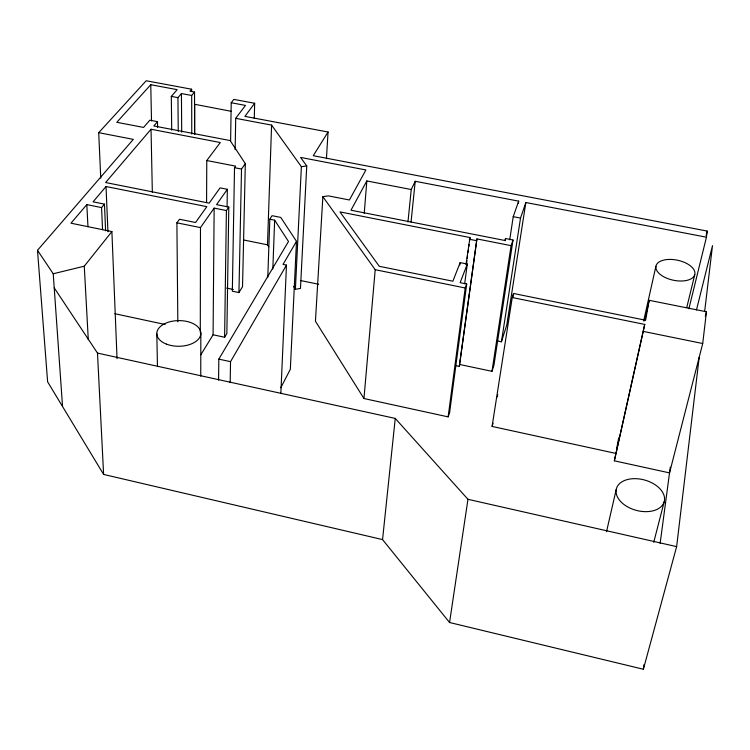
<?xml version="1.0" encoding="UTF-8"?>
<svg xmlns="http://www.w3.org/2000/svg" width="750" height="750" viewBox="0 0 750 750"><rect width="100%" height="100%" fill="white"/><g stroke="black" fill="none" stroke-linecap="round" stroke-linejoin="round"><path stroke-width="1.12" d="M194.662 134.484L194.672 104.287L231.328 111.338M200.287 332.447L200.484 227.587L214.144 208.106L226.406 210.553L228.797 207.066L216.581 204.628L227.334 189.3L220.059 187.866L209.184 203.156L105.619 182.531L151.031 129.244L220.294 142.528L206.775 160.528L206.578 202.406M200.747 376.2L200.841 332.963M200.85 354.741L213.084 334.781L214.144 208.106M218.578 380.147L218.822 359.128L288.497 241.472L274.65 220.191L269.822 219.225L267.787 277.369M213.084 334.781L224.606 337.247L226.406 210.553M227.081 206.85L227.334 189.3M228.797 207.066L226.866 333.478L224.606 337.247M230.616 141.037L231.216 102.741L233.822 99.384L254.662 103.266L254.269 118.472M230.175 382.697L230.541 361.669L286.472 265.106L283.041 264.403L296.494 241.341L280.734 217.406L272.053 215.681L269.822 219.225M206.775 160.528L235.631 166.134L234.516 167.7L232.331 291.197L238.931 292.575L242.531 286.706L245.325 163.641L230.119 140.55L153.834 125.953L157.491 121.659L149.822 120.197L143.578 127.434L116.803 122.297L150.759 84.713L177.15 89.644L171.319 96.403L171.703 130.116M235.153 149.691L235.706 118.331L245.466 105.412L231.216 102.741M238.931 292.575L241.519 169.059L245.325 163.641M268.725 246.788L267.488 244.809L271.584 125.109L235.706 118.331M272.831 269.034L274.65 220.191M280.847 393.488L286.472 265.106M296.494 241.341L290.334 369.272L280.772 387.778M469.519 241.003L469.978 237.544L339.966 211.903L379.284 266.306L452.869 281.212L460.153 262.613L467.288 264.047L460.134 282.684L466.697 284.006L449.606 412.641L448.134 416.869L363.956 398.522L315.441 321.216L322.866 196.669L328.369 195.872L349.406 199.987L365.916 169.959L300.581 157.425L306.75 165.956L300.469 288.441L295.397 289.284L301.378 166.688L271.584 125.109M326.438 158.709L328.05 132.009L244.913 116.363L254.662 103.266M364.237 213.403L366.825 180.947L411.234 189.525L415.219 181.284L518.681 201.15L518.325 203.456M363.956 398.522L375.206 269.709L322.866 196.669M407.963 222L411.234 189.525M411.047 222.047L415.219 181.284M699.197 357.262L676.631 546.628L643.369 669.244L449.559 622.509L382.556 539.587L395.241 418.416L97.491 353.091L54.225 287.859M615.712 453.384L492.094 426.441L512.25 297.525L644.738 324.413L614.344 460.819L669.534 472.894L702.722 343.519L706.444 311.784L649.163 300.309L644.569 320.812M704.653 311.447L712.5 245.616L696.478 309.938M459.862 264.928L460.153 262.613M688.875 308.831L706.444 237.197L707.222 231.075L313.266 155.7L328.05 132.009M465.975 264.619L469.978 237.544M466.491 264.047L466.941 260.597M467.25 258.291L467.55 255.984M468.009 252.525L468.309 250.219M468.769 246.759L469.069 244.453M464.691 283.725L467.288 264.047M448.134 416.869L465.206 287.981L466.697 284.006M643.369 669.244L643.978 664.631M660.141 543.347L670.303 467.1M456.056 365.681L459.319 366.366L476.916 238.912L511.087 245.644L513.019 240.009L505.538 238.537L504.853 240.478L350.981 210.206L366.825 180.947M459.319 366.366L476.916 238.912M505.191 240.834L505.538 238.537M449.559 622.509L467.963 499.312L395.241 418.416M509.738 239.784L513.225 216.666L518.681 201.15M459.966 364.547L491.991 371.325L511.087 245.644M513.019 240.009L493.922 365.287L491.991 371.325M496.856 340.819L501.431 341.775L520.528 218.081L525.853 202.519L706.444 237.197M525.853 202.519L506.775 325.041L501.431 341.775M497.353 396.891L497.709 394.584M513.009 296.944L513.553 293.494L645.609 320.231L649.163 300.309M614.344 460.819L644.738 324.413M616.65 448.959L618.694 437.841M643.659 320.963L655.913 266.269M606.506 531.731L616.191 489.581M686.728 307.603L694.725 274.828A19.884 10.219 11.9 0 0 668.438 259.444A19.884 10.219 11.9 0 0 663.038 276.366A19.884 10.219 11.9 0 0 694.725 274.828M706.116 235.603L707.222 231.075M705.3 316.294L706.444 311.784M653.728 542.344L664.209 501.703A24.778 15.741 15 0 0 632.062 478.772A24.778 15.741 15 0 0 624.656 505.003A24.778 15.741 15 0 0 664.209 501.703M492.094 426.441L493.069 423.234M512.25 297.525L513.553 293.494M177.825 321.825L176.897 222.825L179.503 219.262L195.562 222.497L206.831 206.653L106.022 186.525L93.066 201.825L104.456 204.122L105.619 230.822M100.753 178.172L98.709 132.675L133.303 139.369L37.5 250.312L53.231 273.759L84.272 266.194L111.891 231.572L70.978 223.2L86.812 204.609L101.569 207.591L104.456 204.122M191.766 134.109L191.681 95.466L194.541 92.053L189.975 91.2L191.644 89.222L146.203 80.756L98.709 132.675M178.238 131.372L177.947 97.641L181.434 93.553L191.681 95.466M301.378 166.688L306.75 165.956M171.319 96.403L177.947 97.641M513.225 216.666L520.528 218.081M234.516 167.7L241.519 169.059M469.312 239.241L476.269 240.609M176.897 222.825L200.484 227.587M243.75 240L267.488 244.809M375.206 269.709L465.206 287.981M643.481 331.444L702.722 343.519M300.403 280.5L318.647 284.259M226.584 288.084L233.391 289.5M114.825 313.716L165.084 324.488M218.822 359.128L230.541 361.669M467.963 499.312L676.631 546.628M37.5 250.312L47.625 381.844L103.612 474.441L382.556 539.587M293.541 286.322L295.397 289.284M53.231 273.759L62.55 406.528M84.272 266.194L88.294 339.759M86.812 204.609L87.966 226.706M97.491 353.091L103.612 474.441M101.569 207.591L102.562 229.697M106.022 186.525L107.944 231.769M111.891 231.572L117.047 358.706M150.759 84.713L151.509 120.891M151.031 129.244L152.344 192.356M156.806 333.6L157.463 366.159M157.491 121.659L157.594 127.472M181.434 93.553L181.697 132.178M191.644 89.222L191.653 91.547M194.541 92.053L194.578 134.091M166.491 344.137A22.022 12.834 -0.5 0 0 200.794 334.219A22.022 12.834 -0.5 0 0 169.209 321.947A22.022 12.834 -0.5 0 0 166.491 344.137"/></g></svg>
